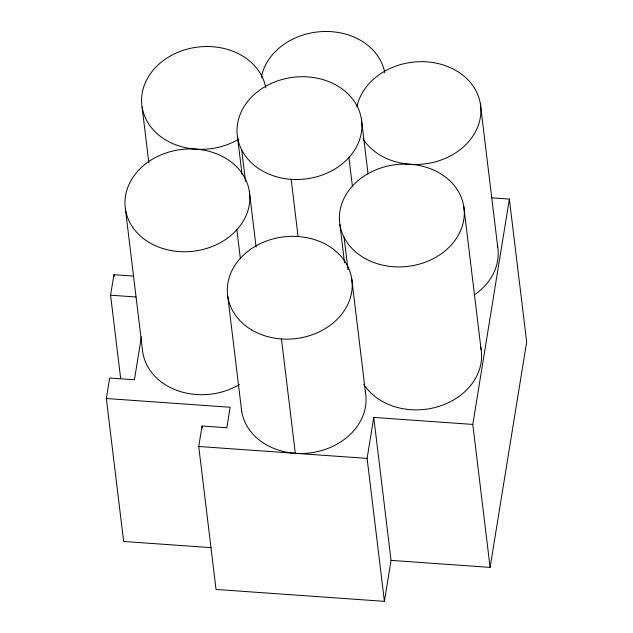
<?xml version="1.0" encoding="UTF-8"?>
<svg xmlns="http://www.w3.org/2000/svg" width="633" height="633" viewBox="0 0 633 633"><rect width="100%" height="100%" fill="white"/><g stroke="black" fill="none" stroke-linecap="round" stroke-linejoin="round"><path stroke-width="0.95" d="M120.65 378.423L110.577 295.2L113.9 274.706L133.452 276.091M211.09 547.648L123.641 541.46L106.336 398.505L109.659 378.02L134.425 379.768L141.388 336.843M391.052 560.379L490.1 567.382L472.796 424.426L373.755 417.424L391.052 560.379L384.405 601.35L216.035 589.442L198.73 446.487L202.062 426.001L226.82 427.75L230.143 407.264L106.336 398.505M384.405 601.35L367.108 458.395L373.755 417.424M472.796 424.426L509.359 199.071L491.714 197.82M490.1 567.382L526.664 342.026L509.359 199.071M110.577 295.2L135.992 296.996M198.73 446.487L367.108 458.395M480.4 104.049L497.704 247.005M463.783 206.485L481.08 349.44M361.411 119.091L368.058 173.988M348.925 157.522L352.383 186.11M351.719 278.71L365.558 393.069M344.075 237.328L348.008 269.832M339.897 224.541L344.518 262.727M291.164 179.337L298.08 236.52M261.785 76.095L262.015 78.001M281.463 338.956L295.302 453.315M249.347 191.316L256.104 247.131M241.711 149.934L245.525 181.465M237.525 137.147L242.035 174.399M236.861 229.747L240.318 258.335M227.825 296.766L241.671 411.126M202.062 426.001L202.299 427.955M142.077 106.937L148.834 162.744M125.461 209.373L142.757 352.328A62.604 51.226 -6.9 0 0 239.488 384.563M113.9 274.706L114.138 276.668M365.217 391.202A62.604 51.226 -6.9 0 1 311.602 452.706A62.604 51.226 -6.9 0 1 241.41 409.242M480.542 346.631A62.604 51.226 -6.9 0 1 439.421 406.228A62.604 51.226 -6.9 0 1 363.659 384.247M497.364 245.129A62.604 51.226 -6.9 0 1 474.449 294.804M261.461 76.593A62.604 51.226 -6.9 0 1 323.748 31.5A62.604 51.226 -6.9 0 1 384.793 72.906M238.807 139.181A62.604 51.226 -6.9 0 1 147.592 122.145A62.604 51.226 -6.9 0 1 185.88 49.501A62.604 51.226 -6.9 0 1 265.805 87.947M356.909 106.803A62.604 51.226 -6.9 0 1 447.207 66.354A62.604 51.226 -6.9 0 1 462.596 147.655A62.604 51.226 -6.9 0 1 362.978 138.856M251.625 329.904A62.604 51.226 -6.9 0 0 351.671 292.114A62.604 51.226 -6.9 0 0 266.018 241.189A62.604 51.226 -6.9 0 0 251.625 329.904M149.253 242.51A62.604 51.226 -6.9 0 0 249.307 204.72A62.604 51.226 -6.9 0 0 163.646 153.803A62.604 51.226 -6.9 0 0 149.253 242.51M363.69 257.678A62.604 51.226 -6.9 0 0 463.744 219.888A62.604 51.226 -6.9 0 0 378.083 168.964A62.604 51.226 -6.9 0 0 363.69 257.678M261.326 170.285A62.604 51.226 -6.9 0 0 361.372 132.495A62.604 51.226 -6.9 0 0 275.719 81.578A62.604 51.226 -6.9 0 0 261.326 170.285"/></g></svg>
